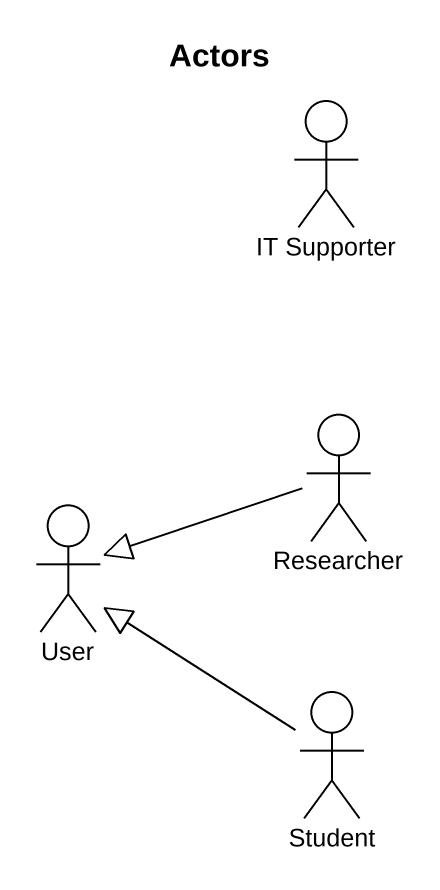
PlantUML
@startuml
title Actors
actor "IT Supporter" as IT_Supporter
actor Researcher
actor User
actor Student
Researcher -left-|> User
Student -up-|> User
@enduml
